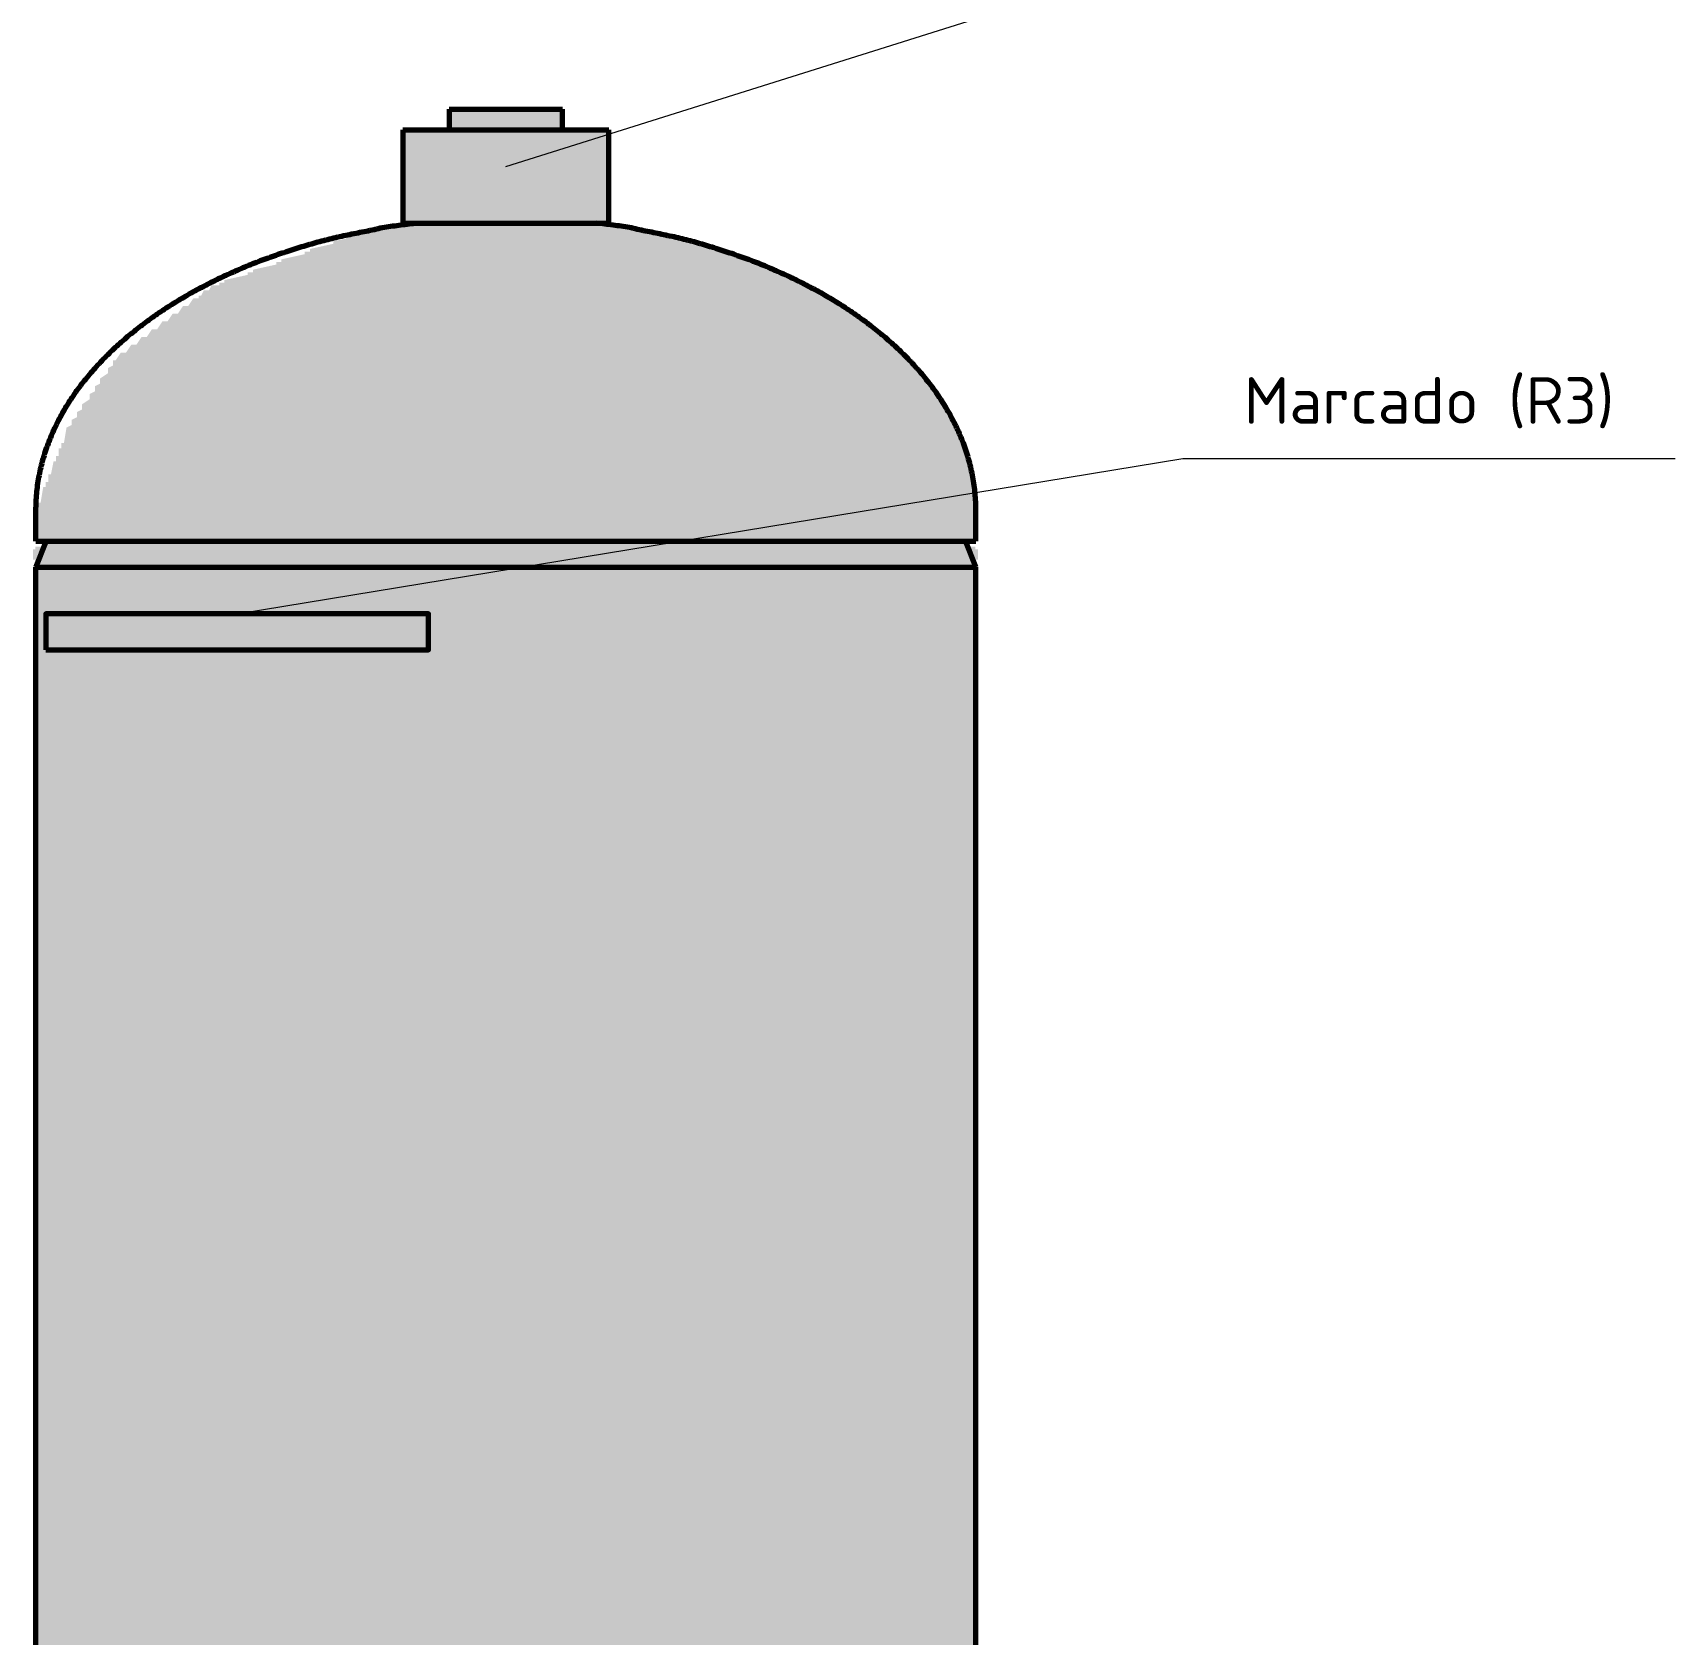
# Model space of a CAD drawing. Header units: millimetres. Extents: x 0 to 1554, y 0 to 420.
# Drawn here: x 1202.7 to 1266.2, y 133.2 to 195.1 of the extents above; entities that cross this region are included whole.
import ezdxf
from ezdxf.enums import TextEntityAlignment as Align

# ---------------------------------------------------------------- set-up
doc = ezdxf.new("R2010")
doc.units = ezdxf.units.MM
for name, color, linetype, lineweight in [('01-VISIBLE', 7, 'CONTINUOUS', 70), ('06-TEXTO', 7, 'CONTINUOUS', 25), ('08-FINA', 5, 'CONTINUOUS', 18), ('13-GRAFICA', 30, 'CONTINUOUS', 18)]:
    doc.layers.add(name, color=color, linetype=linetype, lineweight=lineweight)
doc.styles.add('ISO3098', font='isocpeur.ttf')

msp = doc.modelspace()

# ---------------------------------------------------------------- hatches: boundary and pattern name
at = {"layer": '08-FINA'}
h = msp.add_hatch(color=7, dxfattribs=at)
h.dxf.hatch_style = 1
h.paths.add_polyline_path([(1221, 189.893), (1223.505, 190.262), (1223.265, 191.025)])
h = msp.add_hatch(color=7, dxfattribs=at)
h.dxf.hatch_style = 1
h.paths.add_polyline_path([(1210.621, 172.612), (1213.153, 172.623), (1213.023, 173.412)])
at = {"layer": '13-GRAFICA', "true_color": 0xffd200}
h = msp.add_hatch(color=7, dxfattribs=at)
h.dxf.hatch_style = 1
h.paths.add_polyline_path([(1217.03, 187.7), (1217.03, 191.3), (1218.83, 191.3), (1218.83, 192.1), (1223.23, 192.1), (1223.23, 191.3), (1225.03, 191.3), (1225.03, 187.7)])
at = {"layer": '13-GRAFICA', "true_color": 0xb21820}
h = msp.add_hatch(color=7, dxfattribs=at)
h.dxf.hatch_style = 1
h.paths.add_polyline_path([(1202.83, 175.4), (1202.83, 176.7), (1202.93, 176.7), (1202.93, 176.9), (1203.03, 176.9), (1203.13, 177.5), (1203.23, 177.5), (1203.23, 177.7), (1203.33, 177.7), (1203.33, 178), (1203.43, 178), (1203.53, 178.5), (1203.63, 178.5), (1203.63, 178.7), (1203.73, 178.7), (1203.73, 179), (1203.83, 179), (1203.83, 179.2), (1203.93, 179.2), (1204.03, 179.8), (1204.23, 179.9), (1204.23, 180.1), (1204.43, 180.2), (1204.43, 180.4), (1204.63, 180.5), (1204.63, 180.7), (1204.93, 180.9), (1204.93, 181.1), (1205.13, 181.2), (1205.13, 181.4), (1205.33, 181.5), (1205.33, 181.7), (1205.63, 181.9), (1205.63, 182.1), (1205.83, 182.2), (1205.83, 182.4), (1205.93, 182.4), (1206.13, 182.7), (1206.33, 182.7), (1206.53, 183), (1206.73, 183), (1206.93, 183.3), (1207.13, 183.3), (1207.33, 183.6), (1207.53, 183.6), (1207.73, 183.9), (1207.93, 183.9), (1208.13, 184.2), (1208.33, 184.2), (1208.53, 184.5), (1208.73, 184.5), (1208.93, 184.8), (1209.13, 184.8), (1209.13, 184.9), (1209.23, 184.9), (1209.33, 185.1), (1209.53, 185.1), (1209.63, 185.3), (1209.93, 185.3), (1209.93, 185.4), (1210.13, 185.4), (1210.13, 185.5), (1211.03, 185.7), (1211.03, 185.8), (1211.23, 185.8), (1211.23, 185.9), (1212.13, 186.1), (1212.13, 186.2), (1212.33, 186.2), (1212.33, 186.3), (1213.23, 186.5), (1213.23, 186.6), (1213.43, 186.6), (1213.43, 186.7), (1214.33, 186.9), (1214.33, 187), (1214.83, 187.1), (1214.83, 187.2), (1215.13, 187.2), (1215.13, 187.3), (1215.63, 187.3), (1215.63, 187.4), (1216.13, 187.4), (1216.13, 187.5), (1216.73, 187.5), (1216.73, 187.6), (1225.33, 187.6), (1225.33, 187.5), (1225.93, 187.5), (1225.93, 187.4), (1227.03, 187.3), (1227.03, 187.2), (1227.83, 187.1), (1227.83, 187), (1228.13, 187), (1228.13, 186.9), (1228.93, 186.8), (1228.93, 186.7), (1229.23, 186.7), (1229.23, 186.6), (1229.63, 186.6), (1229.63, 186.5), (1230.13, 186.4), (1230.13, 186.3), (1230.33, 186.3), (1230.33, 186.2), (1230.53, 186.2), (1230.53, 186.1), (1230.83, 186.1), (1230.83, 186), (1231.33, 185.9), (1231.33, 185.8), (1231.53, 185.8), (1231.53, 185.7), (1231.73, 185.7), (1231.73, 185.6), (1232.03, 185.6), (1232.03, 185.5), (1232.23, 185.5), (1232.23, 185.4), (1232.43, 185.4), (1232.43, 185.3), (1232.73, 185.3), (1232.83, 185.1), (1233.23, 185), (1233.33, 184.8), (1233.53, 184.8), (1233.63, 184.6), (1234.03, 184.5), (1234.03, 184.4), (1234.33, 184.3), (1234.43, 184.1), (1234.83, 184), (1234.83, 183.9), (1234.93, 183.9), (1235.23, 183.5), (1235.43, 183.5), (1235.93, 182.9), (1236.13, 182.9), (1236.13, 182.8), (1236.83, 182.2), (1236.83, 182), (1237.43, 181.5), (1237.43, 181.3), (1237.53, 181.3), (1237.63, 181), (1237.83, 180.9), (1237.93, 180.5), (1238.13, 180.4), (1238.23, 180), (1238.43, 179.9), (1238.63, 179), (1238.73, 179), (1238.83, 178.5), (1238.93, 178.5), (1239.03, 177.2), (1239.13, 177.2), (1239.13, 175.4)])
h = msp.add_hatch(color=7, dxfattribs=at)
h.dxf.hatch_style = 1
h.paths.add_polyline_path([(1217.03, 187.6), (1217.03, 187.7), (1224.93, 187.7), (1224.93, 187.6)])
h = msp.add_hatch(color=7, dxfattribs=at)
h.dxf.hatch_style = 1
h.paths.add_polyline_path([(1239.23, 175.1), (1239.23, 174.7), (1239.13, 174.7), (1239.13, 174.6), (1202.83, 174.6), (1202.83, 174.7), (1202.73, 174.7), (1202.73, 175.1), (1202.83, 175.1), (1202.83, 175.2), (1239.13, 175.2), (1239.13, 175.1)])
h = msp.add_hatch(color=7, dxfattribs=at)
h.dxf.hatch_style = 1
h.paths.add_polyline_path([(1203.23, 175.4), (1238.73, 175.4), (1238.73, 175.3), (1238.83, 175.3), (1238.83, 175.2), (1203.23, 175.2)])
h = msp.add_hatch(color=7, dxfattribs=at)
h.dxf.hatch_style = 1
h.paths.add_polyline_path([(1202.93, 174.5), (1202.93, 174.6), (1203.83, 174.6), (1203.83, 81.3), (1203.83, 81.1), (1203.83, 78), (1202.83, 78), (1202.83, 174.5)])
h = msp.add_hatch(color=7, dxfattribs=at)
h.dxf.hatch_style = 1
h.paths.add_polyline_path([(1204.03, 174.6), (1204.03, 81.3), (1203.83, 81.3), (1203.83, 174.6)])
h = msp.add_hatch(color=7, dxfattribs=at)
h.dxf.hatch_style = 1
h.paths.add_polyline_path([(1205.63, 174.6), (1205.63, 81.3), (1205.63, 78), (1204.03, 78), (1204.03, 81.1), (1204.03, 81.3), (1204.03, 174.6)])
h = msp.add_hatch(color=7, dxfattribs=at)
h.dxf.hatch_style = 1
h.paths.add_polyline_path([(1206.03, 174.6), (1206.03, 81.3), (1205.83, 81.3), (1205.83, 81.4), (1205.63, 81.3), (1205.63, 174.6)])
h = msp.add_hatch(color=7, dxfattribs=at)
h.dxf.hatch_style = 1
h.paths.add_polyline_path([(1208.43, 174.6), (1208.43, 81.3), (1208.43, 81.1), (1208.43, 78), (1206.03, 78), (1206.03, 81.1), (1206.03, 81.3), (1206.03, 174.6)])
h = msp.add_hatch(color=7, dxfattribs=at)
h.dxf.hatch_style = 1
h.paths.add_polyline_path([(1208.93, 174.6), (1208.93, 81.3), (1208.43, 81.3), (1208.43, 174.6)])
h = msp.add_hatch(color=7, dxfattribs=at)
h.dxf.hatch_style = 1
h.paths.add_polyline_path([(1211.43, 174.6), (1211.43, 133.2), (1211.43, 121.2), (1211.43, 78), (1208.93, 78), (1208.93, 81.1), (1208.93, 81.3), (1208.93, 174.6)])
h = msp.add_hatch(color=7, dxfattribs=at)
h.dxf.hatch_style = 1
h.paths.add_polyline_path([(1211.93, 174.6), (1211.93, 133.2), (1211.43, 133.2), (1211.43, 174.6)])
h = msp.add_hatch(color=7, dxfattribs=at)
h.dxf.hatch_style = 1
h.paths.add_polyline_path([(1212.53, 174.6), (1212.53, 133.2), (1211.93, 133.2), (1211.93, 174.6)])
h = msp.add_hatch(color=7, dxfattribs=at)
h.dxf.hatch_style = 1
h.paths.add_polyline_path([(1216.03, 174.6), (1216.03, 133.2), (1212.53, 133.2), (1212.53, 174.6)])
h = msp.add_hatch(color=7, dxfattribs=at)
h.dxf.hatch_style = 1
h.paths.add_polyline_path([(1216.73, 174.6), (1216.73, 133.2), (1216.03, 133.2), (1216.03, 174.6)])
h = msp.add_hatch(color=7, dxfattribs=at)
h.dxf.hatch_style = 1
h.paths.add_polyline_path([(1224.83, 174.6), (1224.83, 133.2), (1221.33, 133.2), (1221.33, 174.2), (1220.73, 174.2), (1220.73, 133.2), (1216.73, 133.2), (1216.73, 174.6)])
h = msp.add_hatch(color=7, dxfattribs=at)
h.dxf.hatch_style = 1
h.paths.add_polyline_path([(1225.63, 174.6), (1225.63, 133.2), (1224.83, 133.2), (1224.83, 174.6)])
h = msp.add_hatch(color=7, dxfattribs=at)
h.dxf.hatch_style = 1
h.paths.add_polyline_path([(1228.73, 174.6), (1228.73, 133.2), (1225.63, 133.2), (1225.63, 174.6)])
h = msp.add_hatch(color=7, dxfattribs=at)
h.dxf.hatch_style = 1
h.paths.add_polyline_path([(1229.43, 174.6), (1229.43, 133.2), (1228.73, 133.2), (1228.73, 174.6)])
h = msp.add_hatch(color=7, dxfattribs=at)
h.dxf.hatch_style = 1
h.paths.add_polyline_path([(1230.53, 174.6), (1230.53, 133.2), (1229.43, 133.2), (1229.43, 174.6)])
h = msp.add_hatch(color=7, dxfattribs=at)
h.dxf.hatch_style = 1
h.paths.add_polyline_path([(1232.23, 174.6), (1232.23, 81.3), (1232.23, 81.1), (1232.23, 78), (1230.53, 78), (1230.53, 121.2), (1230.53, 133.2), (1230.53, 174.6)])
h = msp.add_hatch(color=7, dxfattribs=at)
h.dxf.hatch_style = 1
h.paths.add_polyline_path([(1232.73, 174.6), (1232.73, 81.3), (1232.23, 81.3), (1232.23, 174.6)])
h = msp.add_hatch(color=7, dxfattribs=at)
h.dxf.hatch_style = 1
h.paths.add_polyline_path([(1235.13, 174.6), (1235.13, 81.3), (1235.13, 81.1), (1235.13, 78), (1232.73, 78), (1232.73, 81.1), (1232.73, 81.3), (1232.73, 174.6)])
h = msp.add_hatch(color=7, dxfattribs=at)
h.dxf.hatch_style = 1
h.paths.add_polyline_path([(1235.33, 174.6), (1235.33, 81.3), (1235.13, 81.3), (1235.13, 174.6)])
h = msp.add_hatch(color=7, dxfattribs=at)
h.dxf.hatch_style = 1
h.paths.add_polyline_path([(1239.13, 174.6), (1239.13, 78), (1235.33, 78), (1235.33, 81.1), (1235.33, 81.3), (1235.33, 174.6)])
h = msp.add_hatch(color=7, dxfattribs=at)
h.dxf.hatch_style = 1
h.paths.add_polyline_path([(1220.73, 133.2), (1220.73, 174.2), (1221.33, 174.2), (1221.33, 133.2)])
at = {"layer": '13-GRAFICA', "true_color": 0xffffff}
h = msp.add_hatch(color=7, dxfattribs=at)
h.dxf.hatch_style = 1
h.paths.add_polyline_path([(1211.43, 121.2), (1211.43, 133.2), (1230.53, 133.2), (1230.53, 121.2)])
at = {"layer": '13-GRAFICA', "true_color": 0xc81e2d}
h = msp.add_hatch(color=7, dxfattribs=at)
h.dxf.hatch_style = 1
h.paths.add_polyline_path([(1230.53, 131.4), (1211.43, 131.4), (1211.43, 133.2), (1230.53, 133.2)])

# ---------------------------------------------------------------- linework, layer by layer
at = {"layer": '01-VISIBLE'}
for p, q in [((1218.811, 192.1), (1218.811, 191.3)), ((1223.189, 191.3), (1223.189, 192.1)), ((1217.02, 191.3), (1217.02, 187.7)), ((1224.98, 187.7), (1224.98, 191.3)), ((1224.502, 187.7), (1224.502, 187.7)), ((1202.85, 175.412), (1202.85, 176.612)), ((1239.15, 175.412), (1239.15, 176.612)), ((1203.25, 175.412), (1202.85, 174.412)), ((1239.15, 174.412), (1238.75, 175.412)), ((1202.85, 78), (1202.85, 174.412)), ((1239.15, 78), (1239.15, 174.412))]:
    msp.add_line(p, q, dxfattribs=at)
for points in [[(1218.811, 192.1), (1218.892, 192.1), (1218.973, 192.1), (1219.054, 192.1), (1219.135, 192.1), (1219.216, 192.1), (1219.297, 192.1), (1219.379, 192.1), (1219.46, 192.1), (1219.541, 192.1), (1219.622, 192.1), (1219.703, 192.1), (1219.784, 192.1), (1219.865, 192.1), (1219.946, 192.1), (1220.027, 192.1), (1220.108, 192.1), (1220.189, 192.1), (1220.27, 192.1), (1220.351, 192.1), (1220.432, 192.1), (1220.514, 192.1), (1220.595, 192.1), (1220.676, 192.1), (1220.757, 192.1), (1220.838, 192.1), (1220.919, 192.1), (1221, 192.1), (1221.081, 192.1), (1221.162, 192.1), (1221.243, 192.1), (1221.324, 192.1), (1221.405, 192.1), (1221.486, 192.1), (1221.568, 192.1), (1221.649, 192.1), (1221.73, 192.1), (1221.811, 192.1), (1221.892, 192.1), (1221.973, 192.1), (1222.054, 192.1), (1222.135, 192.1), (1222.216, 192.1), (1222.297, 192.1), (1222.378, 192.1), (1222.459, 192.1), (1222.54, 192.1), (1222.621, 192.1), (1222.703, 192.1), (1222.784, 192.1), (1222.865, 192.1), (1222.946, 192.1), (1223.027, 192.1), (1223.108, 192.1), (1223.189, 192.1)], [(1217.02, 191.3), (1217.1, 191.3), (1217.181, 191.3), (1217.261, 191.3), (1217.342, 191.3), (1217.422, 191.3), (1217.502, 191.3), (1217.583, 191.3), (1217.663, 191.3), (1217.744, 191.3), (1217.824, 191.3), (1217.904, 191.3), (1217.985, 191.3), (1218.065, 191.3), (1218.146, 191.3), (1218.226, 191.3), (1218.306, 191.3), (1218.387, 191.3), (1218.467, 191.3), (1218.548, 191.3), (1218.628, 191.3), (1218.708, 191.3), (1218.789, 191.3), (1218.869, 191.3), (1218.95, 191.3), (1219.03, 191.3), (1219.111, 191.3), (1219.191, 191.3), (1219.271, 191.3), (1219.352, 191.3), (1219.432, 191.3), (1219.513, 191.3), (1219.593, 191.3), (1219.673, 191.3), (1219.754, 191.3), (1219.834, 191.3), (1219.915, 191.3), (1219.995, 191.3), (1220.075, 191.3), (1220.156, 191.3), (1220.236, 191.3), (1220.317, 191.3), (1220.397, 191.3), (1220.477, 191.3), (1220.558, 191.3), (1220.638, 191.3), (1220.719, 191.3), (1220.799, 191.3), (1220.879, 191.3), (1220.96, 191.3), (1221.04, 191.3), (1221.121, 191.3), (1221.201, 191.3), (1221.281, 191.3), (1221.362, 191.3), (1221.442, 191.3), (1221.523, 191.3), (1221.603, 191.3), (1221.683, 191.3), (1221.764, 191.3), (1221.844, 191.3), (1221.925, 191.3), (1222.005, 191.3), (1222.085, 191.3), (1222.166, 191.3), (1222.246, 191.3), (1222.327, 191.3), (1222.407, 191.3), (1222.487, 191.3), (1222.568, 191.3), (1222.648, 191.3), (1222.729, 191.3), (1222.809, 191.3), (1222.889, 191.3), (1222.97, 191.3), (1223.05, 191.3), (1223.131, 191.3), (1223.211, 191.3), (1223.292, 191.3), (1223.372, 191.3), (1223.452, 191.3), (1223.533, 191.3), (1223.613, 191.3), (1223.694, 191.3), (1223.774, 191.3), (1223.854, 191.3), (1223.935, 191.3), (1224.015, 191.3), (1224.096, 191.3), (1224.176, 191.3), (1224.256, 191.3), (1224.337, 191.3), (1224.417, 191.3), (1224.498, 191.3), (1224.578, 191.3), (1224.658, 191.3), (1224.739, 191.3), (1224.819, 191.3), (1224.9, 191.3), (1224.98, 191.3)], [(1202.85, 176.612), (1202.85, 176.692), (1202.852, 176.772), (1202.854, 176.852), (1202.857, 176.932), (1202.861, 177.012), (1202.866, 177.092), (1202.872, 177.172), (1202.879, 177.252), (1202.887, 177.331), (1202.895, 177.411), (1202.905, 177.491), (1202.915, 177.57), (1202.927, 177.649), (1202.939, 177.728), (1202.952, 177.807), (1202.966, 177.886), (1202.981, 177.965), (1202.996, 178.043), (1203.013, 178.122), (1203.03, 178.2), (1203.048, 178.278), (1203.068, 178.356), (1203.087, 178.433), (1203.108, 178.51), (1203.13, 178.588), (1203.152, 178.664), (1203.175, 178.741), (1203.199, 178.817), (1203.224, 178.894), (1203.249, 178.97), (1203.276, 179.045), (1203.303, 179.12), (1203.331, 179.196), (1203.359, 179.27), (1203.389, 179.345), (1203.419, 179.419), (1203.45, 179.493), (1203.481, 179.566), (1203.514, 179.64), (1203.546, 179.713), (1203.58, 179.785), (1203.615, 179.858), (1203.65, 179.93), (1203.685, 180.001), (1203.722, 180.073), (1203.759, 180.144), (1203.797, 180.214), (1203.835, 180.284), (1203.874, 180.354), (1203.914, 180.424), (1203.954, 180.493), (1203.995, 180.562), (1204.036, 180.63), (1204.078, 180.699), (1204.121, 180.766), (1204.164, 180.834), (1204.208, 180.901), (1204.252, 180.967), (1204.297, 181.034), (1204.343, 181.1), (1204.389, 181.165), (1204.435, 181.23), (1204.482, 181.295), (1204.53, 181.36), (1204.578, 181.424), (1204.626, 181.487), (1204.675, 181.551), (1204.725, 181.614), (1204.775, 181.676), (1204.825, 181.738), (1204.876, 181.8), (1204.927, 181.862), (1204.979, 181.923), (1205.032, 181.983), (1205.084, 182.044), (1205.137, 182.103), (1205.191, 182.163), (1205.245, 182.222), (1205.299, 182.281), (1205.354, 182.339), (1205.409, 182.397), (1205.465, 182.455), (1205.521, 182.512), (1205.577, 182.569), (1205.634, 182.626), (1205.691, 182.682), (1205.748, 182.738), (1205.806, 182.793), (1205.864, 182.848), (1205.923, 182.903), (1205.981, 182.957), (1206.041, 183.011), (1206.1, 183.065), (1206.16, 183.118), (1206.22, 183.171), (1206.281, 183.223), (1206.341, 183.275), (1206.402, 183.327), (1206.464, 183.379), (1206.525, 183.43), (1206.587, 183.48), (1206.65, 183.531), (1206.712, 183.581), (1206.775, 183.63), (1206.838, 183.68), (1206.901, 183.729), (1206.965, 183.777), (1207.029, 183.825), (1207.093, 183.873), (1207.158, 183.921), (1207.222, 183.968), (1207.287, 184.015), (1207.352, 184.061), (1207.418, 184.108), (1207.483, 184.153), (1207.549, 184.199), (1207.615, 184.244), (1207.682, 184.289), (1207.748, 184.334), (1207.815, 184.378), (1207.882, 184.422), (1207.949, 184.465), (1208.017, 184.508), (1208.084, 184.551), (1208.152, 184.594), (1208.22, 184.636), (1208.288, 184.678), (1208.357, 184.719), (1208.425, 184.761), (1208.494, 184.802), (1208.563, 184.842), (1208.632, 184.883), (1208.702, 184.923), (1208.771, 184.962), (1208.841, 185.002), (1208.911, 185.041), (1208.981, 185.079), (1209.051, 185.118), (1209.122, 185.156), (1209.192, 185.194), (1209.263, 185.231), (1209.334, 185.269), (1209.405, 185.305), (1209.476, 185.342), (1209.547, 185.378), (1209.619, 185.414), (1209.691, 185.45), (1209.762, 185.486), (1209.834, 185.521), (1209.906, 185.556), (1209.979, 185.59), (1210.051, 185.624), (1210.123, 185.658), (1210.196, 185.692), (1210.269, 185.725), (1210.342, 185.759), (1210.415, 185.791), (1210.488, 185.824), (1210.561, 185.856), (1210.635, 185.888), (1210.708, 185.92), (1210.782, 185.952), (1210.855, 185.983), (1210.929, 186.014), (1211.003, 186.044), (1211.077, 186.075), (1211.152, 186.105), (1211.226, 186.134), (1211.3, 186.164), (1211.375, 186.193), (1211.45, 186.222), (1211.524, 186.25), (1211.599, 186.278), (1211.674, 186.306), (1211.75, 186.334), (1211.825, 186.361), (1211.9, 186.389), (1211.976, 186.415), (1212.051, 186.442), (1212.127, 186.468), (1212.202, 186.494), (1212.278, 186.52), (1212.354, 186.546), (1212.43, 186.571), (1212.506, 186.596), (1212.582, 186.621), (1212.658, 186.646), (1212.734, 186.671), (1212.811, 186.695), (1212.887, 186.719), (1212.963, 186.743), (1213.04, 186.767), (1213.116, 186.791), (1213.193, 186.814), (1213.27, 186.837), (1213.346, 186.861), (1213.423, 186.883), (1213.5, 186.906), (1213.577, 186.928), (1213.654, 186.95), (1213.731, 186.971), (1213.808, 186.992), (1213.886, 187.013), (1213.963, 187.033), (1214.041, 187.053), (1214.118, 187.073), (1214.196, 187.092), (1214.274, 187.11), (1214.352, 187.129), (1214.43, 187.147), (1214.508, 187.164), (1214.586, 187.182), (1214.664, 187.199), (1214.743, 187.216), (1214.821, 187.232), (1214.899, 187.249), (1214.978, 187.265), (1215.056, 187.281), (1215.135, 187.297), (1215.213, 187.312), (1215.292, 187.328), (1215.37, 187.344), (1215.449, 187.36), (1215.527, 187.375), (1215.606, 187.391), (1215.684, 187.407), (1215.762, 187.423), (1215.841, 187.44), (1215.919, 187.457), (1215.997, 187.476), (1216.074, 187.497), (1216.151, 187.518), (1216.23, 187.533), (1216.309, 187.546), (1216.388, 187.558), (1216.467, 187.569), (1216.547, 187.58), (1216.626, 187.59), (1216.706, 187.601), (1216.785, 187.611), (1216.864, 187.621), (1216.944, 187.631), (1217.023, 187.641), (1217.103, 187.651), (1217.182, 187.661), (1217.262, 187.671), (1217.341, 187.68), (1217.421, 187.69), (1217.5, 187.7)], [(1217.02, 187.7), (1217.1, 187.7), (1217.181, 187.7), (1217.261, 187.7), (1217.342, 187.7), (1217.422, 187.7), (1217.502, 187.7), (1217.583, 187.7), (1217.663, 187.7), (1217.744, 187.7), (1217.824, 187.7), (1217.904, 187.7), (1217.985, 187.7), (1218.065, 187.7), (1218.146, 187.7), (1218.226, 187.7), (1218.306, 187.7), (1218.387, 187.7), (1218.467, 187.7), (1218.548, 187.7), (1218.628, 187.7), (1218.708, 187.7), (1218.789, 187.7), (1218.869, 187.7), (1218.95, 187.7), (1219.03, 187.7), (1219.111, 187.7), (1219.191, 187.7), (1219.271, 187.7), (1219.352, 187.7), (1219.432, 187.7), (1219.513, 187.7), (1219.593, 187.7), (1219.673, 187.7), (1219.754, 187.7), (1219.834, 187.7), (1219.915, 187.7), (1219.995, 187.7), (1220.075, 187.7), (1220.156, 187.7), (1220.236, 187.7), (1220.317, 187.7), (1220.397, 187.7), (1220.477, 187.7), (1220.558, 187.7), (1220.638, 187.7), (1220.719, 187.7), (1220.799, 187.7), (1220.879, 187.7), (1220.96, 187.7), (1221.04, 187.7), (1221.121, 187.7), (1221.201, 187.7), (1221.281, 187.7), (1221.362, 187.7), (1221.442, 187.7), (1221.523, 187.7), (1221.603, 187.7), (1221.683, 187.7), (1221.764, 187.7), (1221.844, 187.7), (1221.925, 187.7), (1222.005, 187.7), (1222.085, 187.7), (1222.166, 187.7), (1222.246, 187.7), (1222.327, 187.7), (1222.407, 187.7), (1222.487, 187.7), (1222.568, 187.7), (1222.648, 187.7), (1222.729, 187.7), (1222.809, 187.7), (1222.889, 187.7), (1222.97, 187.7), (1223.05, 187.7), (1223.131, 187.7), (1223.211, 187.7), (1223.292, 187.7), (1223.372, 187.7), (1223.452, 187.7), (1223.533, 187.7), (1223.613, 187.7), (1223.694, 187.7), (1223.774, 187.7), (1223.854, 187.7), (1223.935, 187.7), (1224.015, 187.7), (1224.096, 187.7), (1224.176, 187.7), (1224.256, 187.7), (1224.337, 187.7), (1224.417, 187.7), (1224.498, 187.7), (1224.578, 187.7), (1224.658, 187.7), (1224.739, 187.7), (1224.819, 187.7), (1224.9, 187.7), (1224.98, 187.7)], [(1239.15, 176.612), (1239.15, 176.692), (1239.148, 176.772), (1239.146, 176.852), (1239.143, 176.932), (1239.139, 177.012), (1239.134, 177.092), (1239.128, 177.172), (1239.121, 177.252), (1239.113, 177.331), (1239.105, 177.411), (1239.095, 177.49), (1239.085, 177.57), (1239.073, 177.649), (1239.061, 177.728), (1239.048, 177.807), (1239.034, 177.886), (1239.019, 177.965), (1239.004, 178.043), (1238.987, 178.122), (1238.97, 178.2), (1238.952, 178.278), (1238.933, 178.355), (1238.913, 178.433), (1238.892, 178.51), (1238.871, 178.587), (1238.848, 178.664), (1238.825, 178.741), (1238.801, 178.817), (1238.776, 178.893), (1238.751, 178.969), (1238.724, 179.045), (1238.697, 179.12), (1238.669, 179.195), (1238.641, 179.27), (1238.611, 179.345), (1238.581, 179.419), (1238.55, 179.493), (1238.519, 179.566), (1238.487, 179.639), (1238.454, 179.712), (1238.42, 179.785), (1238.385, 179.857), (1238.35, 179.929), (1238.315, 180.001), (1238.278, 180.072), (1238.241, 180.143), (1238.203, 180.214), (1238.165, 180.284), (1238.126, 180.354), (1238.086, 180.424), (1238.046, 180.493), (1238.005, 180.562), (1237.964, 180.63), (1237.922, 180.698), (1237.879, 180.766), (1237.836, 180.833), (1237.792, 180.9), (1237.748, 180.967), (1237.703, 181.033), (1237.658, 181.099), (1237.612, 181.165), (1237.565, 181.23), (1237.518, 181.295), (1237.471, 181.359), (1237.423, 181.423), (1237.374, 181.487), (1237.325, 181.55), (1237.276, 181.613), (1237.226, 181.676), (1237.175, 181.738), (1237.124, 181.8), (1237.073, 181.861), (1237.021, 181.922), (1236.969, 181.983), (1236.916, 182.043), (1236.863, 182.103), (1236.81, 182.163), (1236.756, 182.222), (1236.701, 182.281), (1236.646, 182.339), (1236.591, 182.397), (1236.536, 182.455), (1236.48, 182.512), (1236.424, 182.569), (1236.367, 182.625), (1236.31, 182.681), (1236.252, 182.737), (1236.195, 182.793), (1236.136, 182.848), (1236.078, 182.902), (1236.019, 182.957), (1235.96, 183.011), (1235.9, 183.064), (1235.841, 183.117), (1235.781, 183.17), (1235.72, 183.223), (1235.659, 183.275), (1235.598, 183.327), (1235.537, 183.378), (1235.475, 183.429), (1235.413, 183.48), (1235.351, 183.53), (1235.288, 183.58), (1235.226, 183.63), (1235.163, 183.679), (1235.099, 183.728), (1235.036, 183.777), (1234.972, 183.825), (1234.908, 183.873), (1234.843, 183.92), (1234.778, 183.968), (1234.714, 184.014), (1234.648, 184.061), (1234.583, 184.107), (1234.517, 184.153), (1234.452, 184.198), (1234.385, 184.244), (1234.319, 184.288), (1234.253, 184.333), (1234.186, 184.377), (1234.119, 184.421), (1234.052, 184.465), (1233.984, 184.508), (1233.917, 184.551), (1233.849, 184.593), (1233.781, 184.635), (1233.713, 184.677), (1233.644, 184.719), (1233.576, 184.76), (1233.507, 184.801), (1233.438, 184.842), (1233.369, 184.882), (1233.299, 184.922), (1233.23, 184.962), (1233.16, 185.001), (1233.09, 185.04), (1233.02, 185.079), (1232.95, 185.117), (1232.879, 185.155), (1232.809, 185.193), (1232.738, 185.231), (1232.667, 185.268), (1232.596, 185.305), (1232.525, 185.341), (1232.454, 185.378), (1232.382, 185.414), (1232.31, 185.45), (1232.239, 185.485), (1232.167, 185.52), (1232.095, 185.555), (1232.022, 185.589), (1231.95, 185.624), (1231.878, 185.658), (1231.805, 185.691), (1231.732, 185.725), (1231.659, 185.758), (1231.586, 185.791), (1231.513, 185.823), (1231.44, 185.856), (1231.367, 185.888), (1231.293, 185.92), (1231.22, 185.951), (1231.146, 185.982), (1231.072, 186.013), (1230.998, 186.044), (1230.924, 186.074), (1230.85, 186.104), (1230.775, 186.134), (1230.701, 186.163), (1230.626, 186.192), (1230.552, 186.221), (1230.477, 186.25), (1230.402, 186.278), (1230.327, 186.306), (1230.252, 186.334), (1230.177, 186.361), (1230.101, 186.388), (1230.026, 186.415), (1229.95, 186.442), (1229.875, 186.468), (1229.799, 186.494), (1229.723, 186.52), (1229.647, 186.545), (1229.571, 186.571), (1229.495, 186.596), (1229.419, 186.621), (1229.343, 186.646), (1229.267, 186.67), (1229.191, 186.695), (1229.114, 186.719), (1229.038, 186.743), (1228.962, 186.767), (1228.885, 186.79), (1228.809, 186.814), (1228.732, 186.837), (1228.655, 186.86), (1228.579, 186.883), (1228.502, 186.905), (1228.425, 186.927), (1228.348, 186.949), (1228.271, 186.971), (1228.193, 186.992), (1228.116, 187.012), (1228.039, 187.033), (1227.961, 187.053), (1227.883, 187.072), (1227.806, 187.091), (1227.728, 187.11), (1227.65, 187.128), (1227.572, 187.146), (1227.494, 187.164), (1227.416, 187.181), (1227.337, 187.198), (1227.259, 187.215), (1227.181, 187.232), (1227.102, 187.248), (1227.024, 187.264), (1226.946, 187.28), (1226.867, 187.296), (1226.789, 187.312), (1226.71, 187.328), (1226.632, 187.344), (1226.553, 187.359), (1226.475, 187.375), (1226.396, 187.391), (1226.318, 187.407), (1226.239, 187.423), (1226.161, 187.439), (1226.083, 187.456), (1226.005, 187.475), (1225.928, 187.497), (1225.851, 187.517), (1225.772, 187.533), (1225.693, 187.546), (1225.614, 187.557), (1225.534, 187.569), (1225.455, 187.579), (1225.376, 187.59), (1225.296, 187.6), (1225.217, 187.611), (1225.138, 187.621), (1225.058, 187.631), (1224.979, 187.641), (1224.899, 187.651), (1224.82, 187.661), (1224.74, 187.67), (1224.661, 187.68), (1224.581, 187.69), (1224.502, 187.7)], [(1202.85, 175.412), (1202.941, 175.412), (1203.032, 175.412), (1203.122, 175.412), (1203.213, 175.412), (1203.304, 175.412), (1203.395, 175.412), (1203.485, 175.412), (1203.576, 175.412), (1203.667, 175.412), (1203.757, 175.412), (1203.848, 175.412), (1203.939, 175.412), (1204.03, 175.412), (1204.12, 175.412), (1204.211, 175.412), (1204.302, 175.412), (1204.393, 175.412), (1204.484, 175.412), (1204.574, 175.412), (1204.665, 175.412), (1204.756, 175.412), (1204.847, 175.412), (1204.937, 175.412), (1205.028, 175.412), (1205.119, 175.412), (1205.209, 175.412), (1205.3, 175.412), (1205.391, 175.412), (1205.482, 175.412), (1205.572, 175.412), (1205.663, 175.412), (1205.754, 175.412), (1205.845, 175.412), (1205.936, 175.412), (1206.026, 175.412), (1206.117, 175.412), (1206.208, 175.412), (1206.299, 175.412), (1206.389, 175.412), (1206.48, 175.412), (1206.571, 175.412), (1206.661, 175.412), (1206.752, 175.412), (1206.843, 175.412), (1206.934, 175.412), (1207.024, 175.412), (1207.115, 175.412), (1207.206, 175.412), (1207.297, 175.412), (1207.388, 175.412), (1207.478, 175.412), (1207.569, 175.412), (1207.66, 175.412), (1207.751, 175.412), (1207.841, 175.412), (1207.932, 175.412), (1208.023, 175.412), (1208.113, 175.412), (1208.204, 175.412), (1208.295, 175.412), (1208.386, 175.412), (1208.476, 175.412), (1208.567, 175.412), (1208.658, 175.412), (1208.749, 175.412), (1208.84, 175.412), (1208.93, 175.412), (1209.021, 175.412), (1209.112, 175.412), (1209.203, 175.412), (1209.293, 175.412), (1209.384, 175.412), (1209.475, 175.412), (1209.565, 175.412), (1209.656, 175.412), (1209.747, 175.412), (1209.838, 175.412), (1209.928, 175.412), (1210.019, 175.412), (1210.11, 175.412), (1210.201, 175.412), (1210.292, 175.412), (1210.382, 175.412), (1210.473, 175.412), (1210.564, 175.412), (1210.655, 175.412), (1210.745, 175.412), (1210.836, 175.412), (1210.927, 175.412), (1211.017, 175.412), (1211.108, 175.412), (1211.199, 175.412), (1211.29, 175.412), (1211.38, 175.412), (1211.471, 175.412), (1211.562, 175.412), (1211.653, 175.412), (1211.744, 175.412), (1211.834, 175.412), (1211.925, 175.412), (1212.016, 175.412), (1212.107, 175.412), (1212.197, 175.412), (1212.288, 175.412), (1212.379, 175.412), (1212.469, 175.412), (1212.56, 175.412), (1212.651, 175.412), (1212.742, 175.412), (1212.832, 175.412), (1212.923, 175.412), (1213.014, 175.412), (1213.105, 175.412), (1213.196, 175.412), (1213.286, 175.412), (1213.377, 175.412), (1213.468, 175.412), (1213.559, 175.412), (1213.649, 175.412), (1213.74, 175.412), (1213.831, 175.412), (1213.921, 175.412), (1214.012, 175.412), (1214.103, 175.412), (1214.194, 175.412), (1214.284, 175.412), (1214.375, 175.412), (1214.466, 175.412), (1214.557, 175.412), (1214.648, 175.412), (1214.738, 175.412), (1214.829, 175.412), (1214.92, 175.412), (1215.011, 175.412), (1215.101, 175.412), (1215.192, 175.412), (1215.283, 175.412), (1215.373, 175.412), (1215.464, 175.412), (1215.555, 175.412), (1215.646, 175.412), (1215.736, 175.412), (1215.827, 175.412), (1215.918, 175.412), (1216.009, 175.412), (1216.1, 175.412), (1216.19, 175.412), (1216.281, 175.412), (1216.372, 175.412), (1216.463, 175.412), (1216.553, 175.412), (1216.644, 175.412), (1216.735, 175.412), (1216.825, 175.412), (1216.916, 175.412), (1217.007, 175.412), (1217.098, 175.412), (1217.188, 175.412), (1217.279, 175.412), (1217.37, 175.412), (1217.461, 175.412), (1217.552, 175.412), (1217.642, 175.412), (1217.733, 175.412), (1217.824, 175.412), (1217.915, 175.412), (1218.005, 175.412), (1218.096, 175.412), (1218.187, 175.412), (1218.277, 175.412), (1218.368, 175.412), (1218.459, 175.412), (1218.55, 175.412), (1218.64, 175.412), (1218.731, 175.412), (1218.822, 175.412), (1218.913, 175.412), (1219.004, 175.412), (1219.094, 175.412), (1219.185, 175.412), (1219.276, 175.412), (1219.367, 175.412), (1219.457, 175.412), (1219.548, 175.412), (1219.639, 175.412), (1219.729, 175.412), (1219.82, 175.412), (1219.911, 175.412), (1220.002, 175.412), (1220.092, 175.412), (1220.183, 175.412), (1220.274, 175.412), (1220.365, 175.412), (1220.456, 175.412), (1220.546, 175.412), (1220.637, 175.412), (1220.728, 175.412), (1220.819, 175.412), (1220.909, 175.412), (1221, 175.412), (1221.091, 175.412), (1221.181, 175.412), (1221.272, 175.412), (1221.363, 175.412), (1221.454, 175.412), (1221.544, 175.412), (1221.635, 175.412), (1221.726, 175.412), (1221.817, 175.412), (1221.908, 175.412), (1221.998, 175.412), (1222.089, 175.412), (1222.18, 175.412), (1222.271, 175.412), (1222.361, 175.412), (1222.452, 175.412), (1222.543, 175.412), (1222.633, 175.412), (1222.724, 175.412), (1222.815, 175.412), (1222.906, 175.412), (1222.996, 175.412), (1223.087, 175.412), (1223.178, 175.412), (1223.269, 175.412), (1223.36, 175.412), (1223.45, 175.412), (1223.541, 175.412), (1223.632, 175.412), (1223.723, 175.412), (1223.813, 175.412), (1223.904, 175.412), (1223.995, 175.412), (1224.085, 175.412), (1224.176, 175.412), (1224.267, 175.412), (1224.358, 175.412), (1224.448, 175.412), (1224.539, 175.412), (1224.63, 175.412), (1224.721, 175.412), (1224.812, 175.412), (1224.902, 175.412), (1224.993, 175.412), (1225.084, 175.412), (1225.175, 175.412), (1225.265, 175.412), (1225.356, 175.412), (1225.447, 175.412), (1225.537, 175.412), (1225.628, 175.412), (1225.719, 175.412), (1225.81, 175.412), (1225.9, 175.412), (1225.991, 175.412), (1226.082, 175.412), (1226.173, 175.412), (1226.264, 175.412), (1226.354, 175.412), (1226.445, 175.412), (1226.536, 175.412), (1226.627, 175.412), (1226.717, 175.412), (1226.808, 175.412), (1226.899, 175.412), (1226.989, 175.412), (1227.08, 175.412), (1227.171, 175.412), (1227.262, 175.412), (1227.352, 175.412), (1227.443, 175.412), (1227.534, 175.412), (1227.625, 175.412), (1227.716, 175.412), (1227.806, 175.412), (1227.897, 175.412), (1227.988, 175.412), (1228.079, 175.412), (1228.169, 175.412), (1228.26, 175.412), (1228.351, 175.412), (1228.441, 175.412), (1228.532, 175.412), (1228.623, 175.412), (1228.714, 175.412), (1228.804, 175.412), (1228.895, 175.412), (1228.986, 175.412), (1229.077, 175.412), (1229.168, 175.412), (1229.258, 175.412), (1229.349, 175.412), (1229.44, 175.412), (1229.531, 175.412), (1229.621, 175.412), (1229.712, 175.412), (1229.803, 175.412), (1229.893, 175.412), (1229.984, 175.412), (1230.075, 175.412), (1230.166, 175.412), (1230.256, 175.412), (1230.347, 175.412), (1230.438, 175.412), (1230.529, 175.412), (1230.62, 175.412), (1230.71, 175.412), (1230.801, 175.412), (1230.892, 175.412), (1230.983, 175.412), (1231.073, 175.412), (1231.164, 175.412), (1231.255, 175.412), (1231.345, 175.412), (1231.436, 175.412), (1231.527, 175.412), (1231.618, 175.412), (1231.708, 175.412), (1231.799, 175.412), (1231.89, 175.412), (1231.981, 175.412), (1232.072, 175.412), (1232.162, 175.412), (1232.253, 175.412), (1232.344, 175.412), (1232.435, 175.412), (1232.525, 175.412), (1232.616, 175.412), (1232.707, 175.412), (1232.797, 175.412), (1232.888, 175.412), (1232.979, 175.412), (1233.07, 175.412), (1233.16, 175.412), (1233.251, 175.412), (1233.342, 175.412), (1233.433, 175.412), (1233.524, 175.412), (1233.614, 175.412), (1233.705, 175.412), (1233.796, 175.412), (1233.887, 175.412), (1233.977, 175.412), (1234.068, 175.412), (1234.159, 175.412), (1234.249, 175.412), (1234.34, 175.412), (1234.431, 175.412), (1234.522, 175.412), (1234.612, 175.412), (1234.703, 175.412), (1234.794, 175.412), (1234.885, 175.412), (1234.976, 175.412), (1235.066, 175.412), (1235.157, 175.412), (1235.248, 175.412), (1235.339, 175.412), (1235.429, 175.412), (1235.52, 175.412), (1235.611, 175.412), (1235.701, 175.412), (1235.792, 175.412), (1235.883, 175.412), (1235.974, 175.412), (1236.064, 175.412), (1236.155, 175.412), (1236.246, 175.412), (1236.337, 175.412), (1236.428, 175.412), (1236.518, 175.412), (1236.609, 175.412), (1236.7, 175.412), (1236.791, 175.412), (1236.881, 175.412), (1236.972, 175.412), (1237.063, 175.412), (1237.153, 175.412), (1237.244, 175.412), (1237.335, 175.412), (1237.426, 175.412), (1237.516, 175.412), (1237.607, 175.412), (1237.698, 175.412), (1237.789, 175.412), (1237.88, 175.412), (1237.97, 175.412), (1238.061, 175.412), (1238.152, 175.412), (1238.243, 175.412), (1238.333, 175.412), (1238.424, 175.412), (1238.515, 175.412), (1238.605, 175.412), (1238.696, 175.412), (1238.787, 175.412), (1238.878, 175.412), (1238.968, 175.412), (1239.059, 175.412), (1239.15, 175.412)], [(1202.85, 174.412), (1202.941, 174.412), (1203.032, 174.412), (1203.122, 174.412), (1203.213, 174.412), (1203.304, 174.412), (1203.395, 174.412), (1203.485, 174.412), (1203.576, 174.412), (1203.667, 174.412), (1203.757, 174.412), (1203.848, 174.412), (1203.939, 174.412), (1204.03, 174.412), (1204.12, 174.412), (1204.211, 174.412), (1204.302, 174.412), (1204.393, 174.412), (1204.484, 174.412), (1204.574, 174.412), (1204.665, 174.412), (1204.756, 174.412), (1204.847, 174.412), (1204.937, 174.412), (1205.028, 174.412), (1205.119, 174.412), (1205.209, 174.412), (1205.3, 174.412), (1205.391, 174.412), (1205.482, 174.412), (1205.572, 174.412), (1205.663, 174.412), (1205.754, 174.412), (1205.845, 174.412), (1205.936, 174.412), (1206.026, 174.412), (1206.117, 174.412), (1206.208, 174.412), (1206.299, 174.412), (1206.389, 174.412), (1206.48, 174.412), (1206.571, 174.412), (1206.661, 174.412), (1206.752, 174.412), (1206.843, 174.412), (1206.934, 174.412), (1207.024, 174.412), (1207.115, 174.412), (1207.206, 174.412), (1207.297, 174.412), (1207.388, 174.412), (1207.478, 174.412), (1207.569, 174.412), (1207.66, 174.412), (1207.751, 174.412), (1207.841, 174.412), (1207.932, 174.412), (1208.023, 174.412), (1208.113, 174.412), (1208.204, 174.412), (1208.295, 174.412), (1208.386, 174.412), (1208.476, 174.412), (1208.567, 174.412), (1208.658, 174.412), (1208.749, 174.412), (1208.84, 174.412), (1208.93, 174.412), (1209.021, 174.412), (1209.112, 174.412), (1209.203, 174.412), (1209.293, 174.412), (1209.384, 174.412), (1209.475, 174.412), (1209.565, 174.412), (1209.656, 174.412), (1209.747, 174.412), (1209.838, 174.412), (1209.928, 174.412), (1210.019, 174.412), (1210.11, 174.412), (1210.201, 174.412), (1210.292, 174.412), (1210.382, 174.412), (1210.473, 174.412), (1210.564, 174.412), (1210.655, 174.412), (1210.745, 174.412), (1210.836, 174.412), (1210.927, 174.412), (1211.017, 174.412), (1211.108, 174.412), (1211.199, 174.412), (1211.29, 174.412), (1211.38, 174.412), (1211.471, 174.412), (1211.562, 174.412), (1211.653, 174.412), (1211.744, 174.412), (1211.834, 174.412), (1211.925, 174.412), (1212.016, 174.412), (1212.107, 174.412), (1212.197, 174.412), (1212.288, 174.412), (1212.379, 174.412), (1212.469, 174.412), (1212.56, 174.412), (1212.651, 174.412), (1212.742, 174.412), (1212.832, 174.412), (1212.923, 174.412), (1213.014, 174.412), (1213.105, 174.412), (1213.196, 174.412), (1213.286, 174.412), (1213.377, 174.412), (1213.468, 174.412), (1213.559, 174.412), (1213.649, 174.412), (1213.74, 174.412), (1213.831, 174.412), (1213.921, 174.412), (1214.012, 174.412), (1214.103, 174.412), (1214.194, 174.412), (1214.284, 174.412), (1214.375, 174.412), (1214.466, 174.412), (1214.557, 174.412), (1214.648, 174.412), (1214.738, 174.412), (1214.829, 174.412), (1214.92, 174.412), (1215.011, 174.412), (1215.101, 174.412), (1215.192, 174.412), (1215.283, 174.412), (1215.373, 174.412), (1215.464, 174.412), (1215.555, 174.412), (1215.646, 174.412), (1215.736, 174.412), (1215.827, 174.412), (1215.918, 174.412), (1216.009, 174.412), (1216.1, 174.412), (1216.19, 174.412), (1216.281, 174.412), (1216.372, 174.412), (1216.463, 174.412), (1216.553, 174.412), (1216.644, 174.412), (1216.735, 174.412), (1216.825, 174.412), (1216.916, 174.412), (1217.007, 174.412), (1217.098, 174.412), (1217.188, 174.412), (1217.279, 174.412), (1217.37, 174.412), (1217.461, 174.412), (1217.552, 174.412), (1217.642, 174.412), (1217.733, 174.412), (1217.824, 174.412), (1217.915, 174.412), (1218.005, 174.412), (1218.096, 174.412), (1218.187, 174.412), (1218.277, 174.412), (1218.368, 174.412), (1218.459, 174.412), (1218.55, 174.412), (1218.64, 174.412), (1218.731, 174.412), (1218.822, 174.412), (1218.913, 174.412), (1219.004, 174.412), (1219.094, 174.412), (1219.185, 174.412), (1219.276, 174.412), (1219.367, 174.412), (1219.457, 174.412), (1219.548, 174.412), (1219.639, 174.412), (1219.729, 174.412), (1219.82, 174.412), (1219.911, 174.412), (1220.002, 174.412), (1220.092, 174.412), (1220.183, 174.412), (1220.274, 174.412), (1220.365, 174.412), (1220.456, 174.412), (1220.546, 174.412), (1220.637, 174.412), (1220.728, 174.412), (1220.819, 174.412), (1220.909, 174.412), (1221, 174.412), (1221.091, 174.412), (1221.181, 174.412), (1221.272, 174.412), (1221.363, 174.412), (1221.454, 174.412), (1221.544, 174.412), (1221.635, 174.412), (1221.726, 174.412), (1221.817, 174.412), (1221.908, 174.412), (1221.998, 174.412), (1222.089, 174.412), (1222.18, 174.412), (1222.271, 174.412), (1222.361, 174.412), (1222.452, 174.412), (1222.543, 174.412), (1222.633, 174.412), (1222.724, 174.412), (1222.815, 174.412), (1222.906, 174.412), (1222.996, 174.412), (1223.087, 174.412), (1223.178, 174.412), (1223.269, 174.412), (1223.36, 174.412), (1223.45, 174.412), (1223.541, 174.412), (1223.632, 174.412), (1223.723, 174.412), (1223.813, 174.412), (1223.904, 174.412), (1223.995, 174.412), (1224.085, 174.412), (1224.176, 174.412), (1224.267, 174.412), (1224.358, 174.412), (1224.448, 174.412), (1224.539, 174.412), (1224.63, 174.412), (1224.721, 174.412), (1224.812, 174.412), (1224.902, 174.412), (1224.993, 174.412), (1225.084, 174.412), (1225.175, 174.412), (1225.265, 174.412), (1225.356, 174.412), (1225.447, 174.412), (1225.537, 174.412), (1225.628, 174.412), (1225.719, 174.412), (1225.81, 174.412), (1225.9, 174.412), (1225.991, 174.412), (1226.082, 174.412), (1226.173, 174.412), (1226.264, 174.412), (1226.354, 174.412), (1226.445, 174.412), (1226.536, 174.412), (1226.627, 174.412), (1226.717, 174.412), (1226.808, 174.412), (1226.899, 174.412), (1226.989, 174.412), (1227.08, 174.412), (1227.171, 174.412), (1227.262, 174.412), (1227.352, 174.412), (1227.443, 174.412), (1227.534, 174.412), (1227.625, 174.412), (1227.716, 174.412), (1227.806, 174.412), (1227.897, 174.412), (1227.988, 174.412), (1228.079, 174.412), (1228.169, 174.412), (1228.26, 174.412), (1228.351, 174.412), (1228.441, 174.412), (1228.532, 174.412), (1228.623, 174.412), (1228.714, 174.412), (1228.804, 174.412), (1228.895, 174.412), (1228.986, 174.412), (1229.077, 174.412), (1229.168, 174.412), (1229.258, 174.412), (1229.349, 174.412), (1229.44, 174.412), (1229.531, 174.412), (1229.621, 174.412), (1229.712, 174.412), (1229.803, 174.412), (1229.893, 174.412), (1229.984, 174.412), (1230.075, 174.412), (1230.166, 174.412), (1230.256, 174.412), (1230.347, 174.412), (1230.438, 174.412), (1230.529, 174.412), (1230.62, 174.412), (1230.71, 174.412), (1230.801, 174.412), (1230.892, 174.412), (1230.983, 174.412), (1231.073, 174.412), (1231.164, 174.412), (1231.255, 174.412), (1231.345, 174.412), (1231.436, 174.412), (1231.527, 174.412), (1231.618, 174.412), (1231.708, 174.412), (1231.799, 174.412), (1231.89, 174.412), (1231.981, 174.412), (1232.072, 174.412), (1232.162, 174.412), (1232.253, 174.412), (1232.344, 174.412), (1232.435, 174.412), (1232.525, 174.412), (1232.616, 174.412), (1232.707, 174.412), (1232.797, 174.412), (1232.888, 174.412), (1232.979, 174.412), (1233.07, 174.412), (1233.16, 174.412), (1233.251, 174.412), (1233.342, 174.412), (1233.433, 174.412), (1233.524, 174.412), (1233.614, 174.412), (1233.705, 174.412), (1233.796, 174.412), (1233.887, 174.412), (1233.977, 174.412), (1234.068, 174.412), (1234.159, 174.412), (1234.249, 174.412), (1234.34, 174.412), (1234.431, 174.412), (1234.522, 174.412), (1234.612, 174.412), (1234.703, 174.412), (1234.794, 174.412), (1234.885, 174.412), (1234.976, 174.412), (1235.066, 174.412), (1235.157, 174.412), (1235.248, 174.412), (1235.339, 174.412), (1235.429, 174.412), (1235.52, 174.412), (1235.611, 174.412), (1235.701, 174.412), (1235.792, 174.412), (1235.883, 174.412), (1235.974, 174.412), (1236.064, 174.412), (1236.155, 174.412), (1236.246, 174.412), (1236.337, 174.412), (1236.428, 174.412), (1236.518, 174.412), (1236.609, 174.412), (1236.7, 174.412), (1236.791, 174.412), (1236.881, 174.412), (1236.972, 174.412), (1237.063, 174.412), (1237.153, 174.412), (1237.244, 174.412), (1237.335, 174.412), (1237.426, 174.412), (1237.516, 174.412), (1237.607, 174.412), (1237.698, 174.412), (1237.789, 174.412), (1237.88, 174.412), (1237.97, 174.412), (1238.061, 174.412), (1238.152, 174.412), (1238.243, 174.412), (1238.333, 174.412), (1238.424, 174.412), (1238.515, 174.412), (1238.605, 174.412), (1238.696, 174.412), (1238.787, 174.412), (1238.878, 174.412), (1238.968, 174.412), (1239.059, 174.412), (1239.15, 174.412)]]:
    msp.add_lwpolyline(points, dxfattribs=at)
msp.add_lwpolyline([(1203.228, 171.212), (1218.014, 171.212), (1218.014, 172.612), (1203.228, 172.612)], close=True, dxfattribs=at)
at = {"layer": '08-FINA'}
for p, q in [((1221, 189.893), (1247.15, 198.116)), ((1210.621, 172.612), (1247.15, 178.612)), ((1247.15, 178.612), (1266.158, 178.612))]:
    msp.add_line(p, q, dxfattribs=at)

# ---------------------------------------------------------------- texts
at = {"layer": '06-TEXTO', "style": 'ISO3098'}
msp.add_text('Marcado (R3)', height=1.8, dxfattribs=at).set_placement((1256.654, 179.412), align=Align.BOTTOM_CENTER)

doc.saveas('drawing.dxf')
